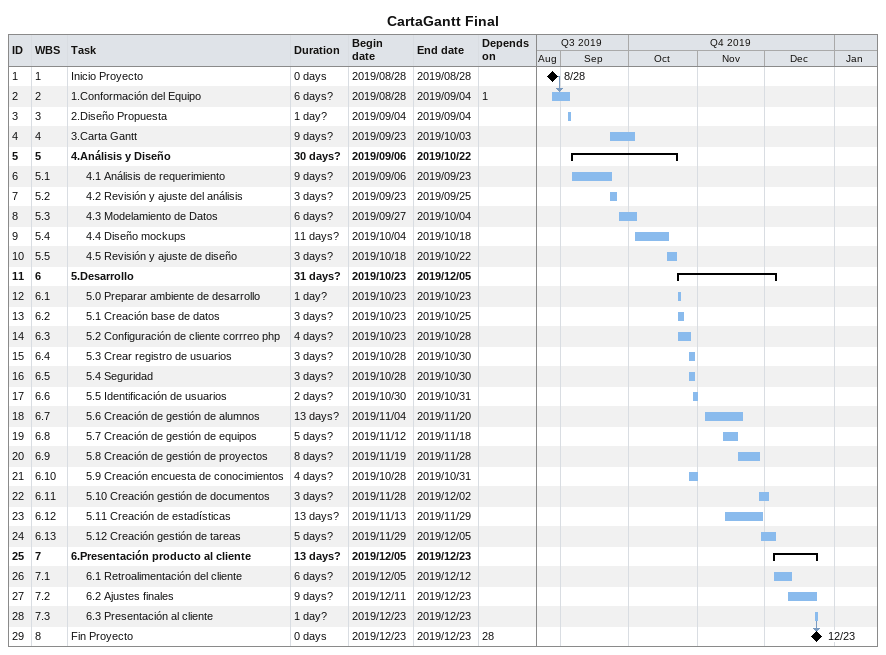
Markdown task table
CartaGantt Final

| ID | WBS | Task | Duration | Start | Finish | Predecessors |
|---|---|---|---|---|---|---|
| 1 | 1 | Inicio Proyecto | 0d | 2019-08-28 | 2019-08-28 |  |
| 2 | 2 | 1.Conformación del Equipo | 6d? | 2019-08-28 | 2019-09-04 | 1 |
| 3 | 3 | 2.Diseño Propuesta | 1d? | 2019-09-04 | 2019-09-04 |  |
| 4 | 4 | 3.Carta Gantt | 9d? | 2019-09-23 | 2019-10-03 |  |
| 5 | 5 | **4.Análisis y Diseño** | 30d? | 2019-09-06 | 2019-10-22 |  |
| 6 | 5.1 | 4.1 Análisis de requerimiento | 9d? | 2019-09-06 | 2019-09-23 |  |
| 7 | 5.2 | 4.2 Revisión y ajuste del análisis | 3d? | 2019-09-23 | 2019-09-25 |  |
| 8 | 5.3 | 4.3 Modelamiento de Datos | 6d? | 2019-09-27 | 2019-10-04 |  |
| 9 | 5.4 | 4.4 Diseño mockups | 11d? | 2019-10-04 | 2019-10-18 |  |
| 10 | 5.5 | 4.5 Revisión y ajuste de diseño | 3d? | 2019-10-18 | 2019-10-22 |  |
| 11 | 6 | **5.Desarrollo** | 31d? | 2019-10-23 | 2019-12-05 |  |
| 12 | 6.1 | 5.0 Preparar ambiente de desarrollo | 1d? | 2019-10-23 | 2019-10-23 |  |
| 13 | 6.2 | 5.1 Creación base de datos | 3d? | 2019-10-23 | 2019-10-25 |  |
| 14 | 6.3 | 5.2 Configuración de cliente corrreo php | 4d? | 2019-10-23 | 2019-10-28 |  |
| 15 | 6.4 | 5.3 Crear registro de usuarios | 3d? | 2019-10-28 | 2019-10-30 |  |
| 16 | 6.5 | 5.4 Seguridad | 3d? | 2019-10-28 | 2019-10-30 |  |
| 17 | 6.6 | 5.5 Identificación de usuarios | 2d? | 2019-10-30 | 2019-10-31 |  |
| 18 | 6.7 | 5.6 Creación de gestión de alumnos | 13d? | 2019-11-04 | 2019-11-20 |  |
| 19 | 6.8 | 5.7 Creación de gestión de equipos | 5d? | 2019-11-12 | 2019-11-18 |  |
| 20 | 6.9 | 5.8 Creación de gestión de proyectos | 8d? | 2019-11-19 | 2019-11-28 |  |
| 21 | 6.10 | 5.9 Creación encuesta de conocimientos | 4d? | 2019-10-28 | 2019-10-31 |  |
| 22 | 6.11 | 5.10 Creación gestión de documentos | 3d? | 2019-11-28 | 2019-12-02 |  |
| 23 | 6.12 | 5.11 Creación de estadísticas | 13d? | 2019-11-13 | 2019-11-29 |  |
| 24 | 6.13 | 5.12 Creación gestión de tareas | 5d? | 2019-11-29 | 2019-12-05 |  |
| 25 | 7 | **6.Presentación producto al cliente** | 13d? | 2019-12-05 | 2019-12-23 |  |
| 26 | 7.1 | 6.1 Retroalimentación del cliente | 6d? | 2019-12-05 | 2019-12-12 |  |
| 27 | 7.2 | 6.2 Ajustes finales | 9d? | 2019-12-11 | 2019-12-23 |  |
| 28 | 7.3 | 6.3 Presentación al cliente | 1d? | 2019-12-23 | 2019-12-23 |  |
| 29 | 8 | Fin Proyecto | 0d | 2019-12-23 | 2019-12-23 | 28 |
